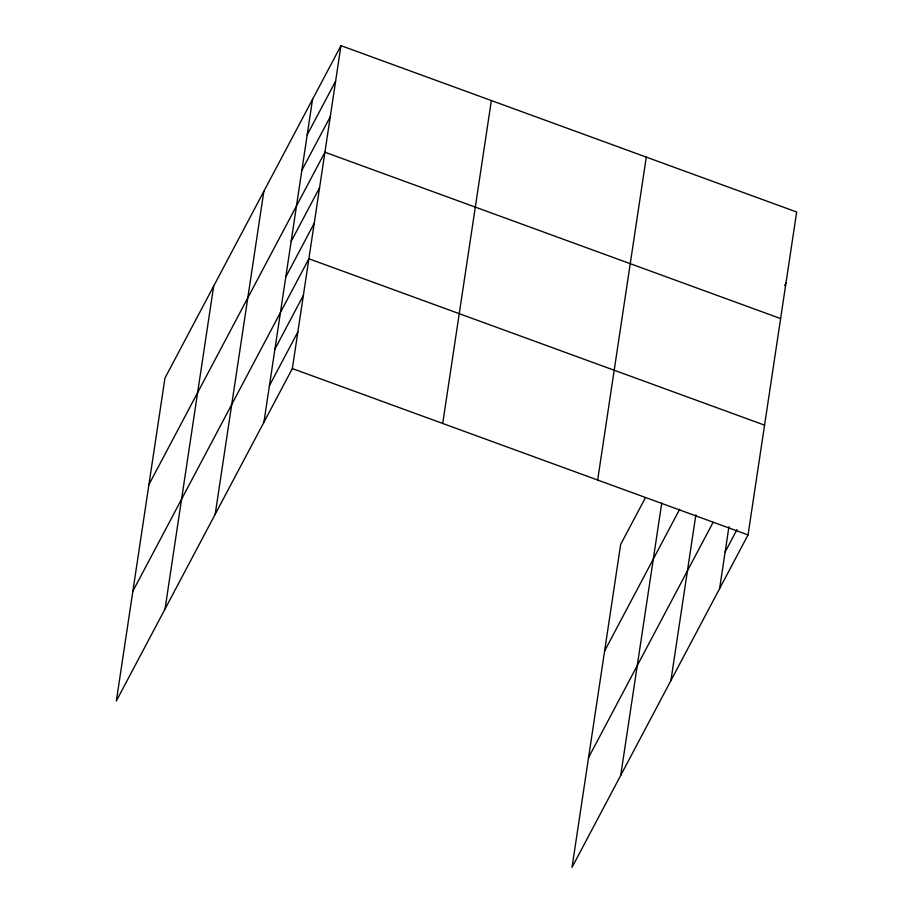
<?xml version="1.0" encoding="UTF-8"?>
<svg xmlns="http://www.w3.org/2000/svg" width="913" height="913" viewBox="0 0 913 913"><rect width="100%" height="100%" fill="white"/><g stroke="black" fill="none" stroke-linecap="round" stroke-linejoin="round"><path stroke-width="1.37" d="M165.036 609.005L213.665 286.089M215.206 514.236L263.846 191.319M263.914 422.251L312.543 99.346M340.971 45.65L164.968 378.073L116.328 700.99L292.343 368.567L340.971 45.65L796.672 212.01L748.032 534.927L572.029 867.35L620.657 544.433L645.012 498.441M442.714 423.461L491.354 100.556M597.661 480.021L646.29 157.116M620.726 775.365L661.754 503.006M670.907 680.596L695.877 514.795M719.604 588.623L728.939 526.687M307.19 134.862L335.619 81.166M301.849 170.377L330.278 116.693M148.91 484.632L324.925 152.209L780.626 318.58M291.144 241.42L319.573 187.736M285.792 276.947L314.22 223.251M132.864 591.19L308.879 258.767L764.569 425.138M274.939 349.063L303.367 295.367M269.426 385.663L297.855 331.967M784.644 285.552L785.967 283.053M604.611 651.003L679.729 509.134M588.565 757.562L713.11 522.327M725.116 552.023L737.019 529.551M292.343 368.567L748.032 534.927"/></g></svg>
